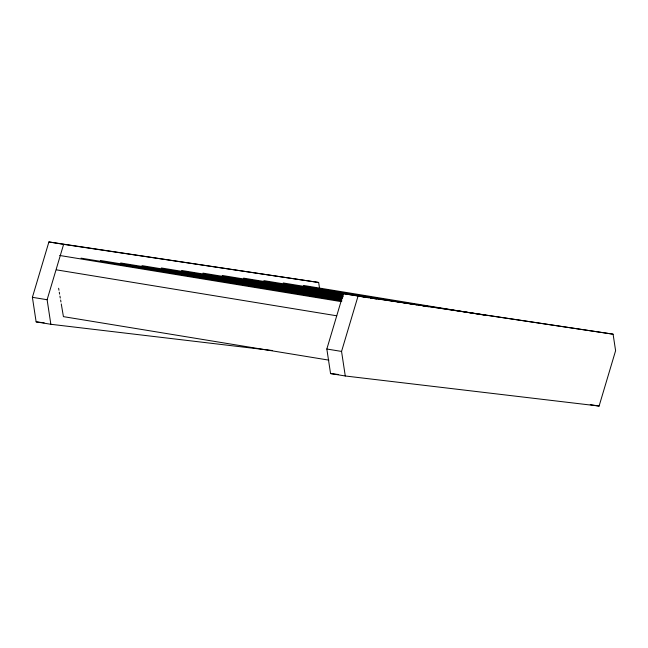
<?xml version="1.0" encoding="UTF-8"?>
<svg xmlns="http://www.w3.org/2000/svg" width="648" height="648" viewBox="0 0 648 648"><rect width="100%" height="100%" fill="white"/><g stroke="black" fill="none" stroke-linecap="round" stroke-linejoin="round"><path stroke-width="0.97" d="M272.557 350.552L50.852 324.284L36.134 321.87L32.4 297.319L48.908 241.939L318.654 282.471L319.545 288.295M50.852 324.284L47.118 299.724L63.626 244.353L318.654 282.471M326.835 349.021L343.343 293.641L613.089 334.174L615.6 350.681L599.092 406.061L345.279 375.986L330.561 373.572L326.835 349.021L341.553 351.427L345.279 375.986M341.553 351.427L358.061 296.055L613.089 334.174M36.134 321.87L44.153 322.817M330.561 373.572L338.588 374.52M48.908 241.939L63.626 244.353M303.548 285.46L485.781 315.333M283.225 282.965L416.664 304.835M418.657 305.159L420.649 305.491M422.642 305.816L424.634 306.139M426.627 306.464L428.62 306.796M263.898 280.633L364.484 297.116M366.476 297.44L368.469 297.764M370.454 298.096L372.446 298.42M374.439 298.744L376.431 299.076M243.583 278.13L343.165 294.451M222.272 275.473L342.768 295.221M202.946 273.132L343.359 296.144M181.634 270.475L342.954 296.914M161.312 267.972L342.557 297.675M141.985 265.639L342.152 298.445M120.674 262.975L341.755 299.214M100.359 260.48L341.35 299.975M81.032 258.147L341.942 300.907M59.721 255.482L340.978 301.579M56.481 269.86L336.741 315.795M32.4 297.319L47.118 299.724M328.884 360.142L63.423 316.637L61.268 303.92M590.263 404.611L599.092 406.061M58.628 288.279L58.952 290.231M59.284 292.191L59.616 294.143M59.948 296.096L60.28 298.056M60.612 300.008L60.944 301.968"/></g></svg>
